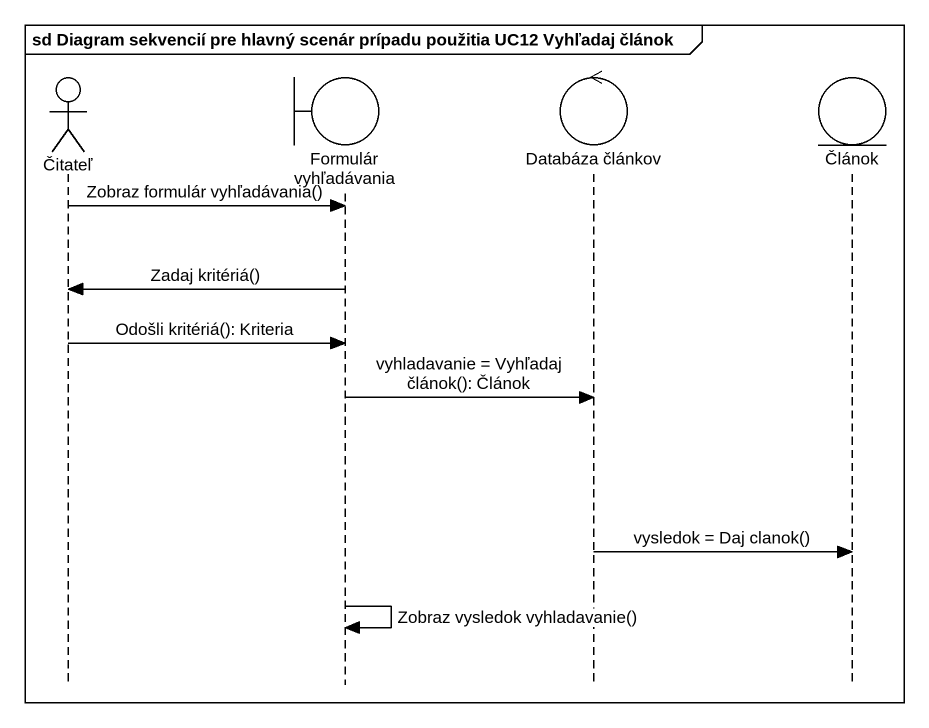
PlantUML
@startuml
mainframe sd Diagram sekvencií pre hlavný scenár prípadu použitia UC12 Vyhľadaj článok
hide footbox
actor Čitateľ
boundary "Formulár vyhľadávania" as Formulár_vyhľadávania
control "Databáza článkov" as Databáza_článkov
entity Článok

Čitateľ -> Formulár_vyhľadávania : Zobraz formulár vyhľadávania()
Formulár_vyhľadávania -> Čitateľ : Zadaj kritériá()
Čitateľ -> Formulár_vyhľadávania : Odošli kritériá(): Kriteria
Formulár_vyhľadávania -> Databáza_článkov : vyhladavanie = Vyhľadaj článok(): Článok
Databáza_článkov -> Článok : vysledok = Daj clanok()
Formulár_vyhľadávania -> Formulár_vyhľadávania : Zobraz vysledok vyhladavanie()
@enduml
